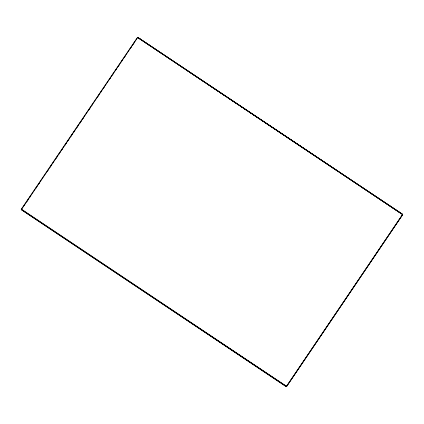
<?xml version="1.0" encoding="UTF-8"?>
<svg xmlns="http://www.w3.org/2000/svg" width="424" height="424" viewBox="0 0 424 424"><rect width="100%" height="100%" fill="white"/><g stroke="black" fill="none" stroke-linecap="round" stroke-linejoin="round"><path stroke-width="0.64" d="M402.705 214.851L402.652 214.284L137.577 37.275L21.248 209.239M286.693 386.492L286.163 386.672L21.348 209.716L21.295 209.149M21.407 209.159L21.2 209.493L286.476 386.492M137.71 37.55L137.53 37.365M286.29 386.45L21.248 209.408M402.752 214.592L137.805 37.365M24.099 205.656L24.841 204.559M26.696 201.819L28.18 199.625M29.664 197.43L30.777 195.782M35.595 188.648L37.079 186.454M38.563 184.26L39.676 182.617M47.462 171.095L48.575 169.446M50.059 167.252L51.172 165.604M53.021 162.864L53.763 161.767M55.989 158.475L57.473 156.281M58.957 154.082L60.07 152.439M61.92 149.693L62.662 148.596M64.888 145.305L66.372 143.111M67.856 140.916L68.969 139.268M70.824 136.528L72.303 134.334M73.787 132.14L74.9 130.491M76.755 127.746L78.61 125.006M79.723 123.358L81.207 121.163M82.685 118.969L83.798 117.321M88.621 110.192L90.105 107.998M91.584 105.804L92.697 104.156M97.52 97.022L99.004 94.828M100.488 92.633L101.596 90.985M103.451 88.245L104.193 87.148M109.387 79.468L110.494 77.82M112.349 75.075L113.091 73.977M115.317 70.686L116.43 69.043M118.285 66.298L119.398 64.649M121.248 61.909L122.732 59.715M124.216 57.521L125.329 55.873M130.147 48.739L131.631 46.545M133.115 44.35L134.228 42.707M286.322 386.455L402.493 214.502L137.678 37.545L21.619 209.276L286.433 386.232M137.307 37.508L137.62 37.328M137.789 37.418L402.604 214.374M139.915 39.019L142.665 40.858M144.319 41.96L151.474 46.746M152.576 47.483L155.327 49.322M156.429 50.059L159.18 51.898M160.834 53L163.033 54.473M165.238 55.941L167.989 57.781M169.091 58.517L171.842 60.356M173.496 61.459L175.7 62.932M177.349 64.035L179.553 65.508M181.753 66.981L184.509 68.82M185.606 69.552L188.913 71.762M190.01 72.499L201.575 80.221M202.677 80.958L205.428 82.797M206.53 83.533L218.09 91.261M219.192 91.997L221.943 93.837M223.045 94.573L225.796 96.412M227.45 97.515L234.605 102.295M235.707 103.032L238.463 104.871M240.111 105.974L242.316 107.447M243.964 108.549L247.272 110.759M248.369 111.496L251.125 113.335M252.227 114.067L254.978 115.911M256.631 117.013L258.831 118.482M260.484 119.589L262.684 121.057M264.889 122.531L267.639 124.37M268.742 125.107L271.493 126.946M273.146 128.048L275.346 129.521M277.55 130.995L284.705 135.775M285.808 136.512L301.226 146.81M302.323 147.547L305.079 149.386M306.176 150.123L313.887 155.274M314.984 156.011L317.74 157.85M318.843 158.587L321.593 160.426M323.247 161.528L330.402 166.309M331.504 167.045L334.255 168.885M335.358 169.621L338.108 171.46M339.762 172.563L341.961 174.036M343.615 175.138L346.917 177.349M348.019 178.08L350.775 179.919M352.424 181.027L354.628 182.495M356.277 183.603L358.481 185.071M360.681 186.544L363.437 188.383M364.534 189.12L367.29 190.959M368.938 192.061L384.356 202.365M385.458 203.101L397.018 210.823M398.12 211.56L400.871 213.399M402.689 214.655L286.534 386.571L402.689 214.655"/></g></svg>
